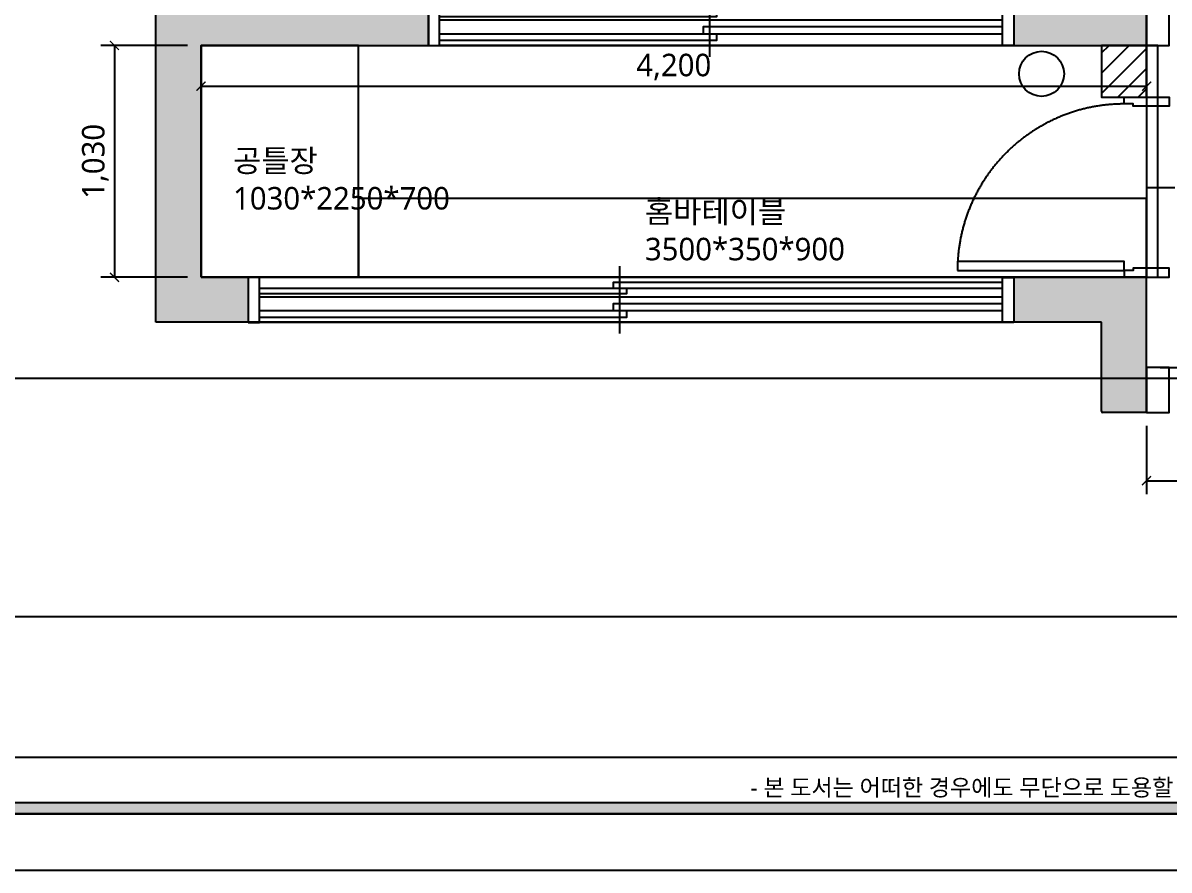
# Model space of a CAD drawing. Header units: millimetres. Extents: x 0 to 460473, y -68369 to 85219.
# Drawn here: x 254290 to 259381, y 7147 to 10911 of the extents above; entities that cross this region are included whole.
import ezdxf
from ezdxf.enums import TextEntityAlignment as Align

# ---------------------------------------------------------------- set-up
doc = ezdxf.new("R2010")
doc.units = ezdxf.units.MM
doc.header["$LTSCALE"] = 50
doc.linetypes.add('CENTER2', pattern=[28.575, 19.05, -3.175, 3.175, -3.175])
doc.linetypes.add('HIDDEN2', pattern=[0.1875, 0.125, -0.0625])
doc.layers.add('00', color=7, linetype='Continuous', lineweight=0)
for name, color, linetype in [('DIM', 7, 'Continuous'), ('FORM(YOURNAME)-11', 1, 'Continuous'), ('fur', 6, 'Continuous'), ('ha', 8, 'Continuous'), ('hid', 8, 'HIDDEN2'), ('text', 7, 'Continuous'), ('wall', 2, 'Continuous'), ('wall2', 3, 'Continuous'), ('win', 4, 'Continuous'), ('설비', 140, 'Continuous')]:
    doc.layers.add(name, color=color, linetype=linetype)
doc.styles.add('N 맑은고딕', font='malgun.ttf')
doc.styles.add('NEW 맑은고딕', font='malgun.ttf')
doc.styles.add('맑은 고딕', font='malgun.ttf')
doc.dimstyles.new('DH IN40', dxfattribs={"dimscale": 40, "dimtxt": 2.5, "dimasz": 1, "dimexe": 1.5, "dimexo": 1.5, "dimtad": 1, "dimdec": 7, "dimlunit": 6, "dimtxsty": '맑은 고딕', "dimblk": 'ARCHTICK', "dimcen": 2.5, "dimclrd": 256, "dimclre": 256, "dimclrt": 256, "dimadec": 0, "dimazin": 0, "dimtfac": 1, "dimtdec": 7, "dimtix": 1, "dimtmove": 0, "dimatfit": 3, "dimldrblk": 'ARCHTICK', "dimfxl": 1, "dimtfillclr": 1, "dimlwd": -1, "dimlwe": -1, "dimarcsym": 0})

# ---------------------------------------------------------------- blocks, each defined once
blk = doc.blocks.new('FORM-PLAN')
at = {"layer": 'hid'}
h = blk.add_hatch(color=256, dxfattribs=at)
h.dxf.hatch_style = 1
h.paths.add_polyline_path([(-71444, 55115), (10556, 55115), (10556, 54915), (-71444, 54915)])
h.paths.add_polyline_path([(-71444, -2085), (10556, -2085), (10556, -2285), (-71444, -2285)])
at = {"layer": 'Defpoints', "color": 158}
blk.add_line((1346, -1285), (-71444, -1285), dxfattribs=at)
blk.add_lwpolyline([(-69444, 53115), (-64, 53115), (-64, 1215), (-69444, 1215)], close=True, dxfattribs=at)
at = {"layer": 'FORM(YOURNAME)-11', "color": 250}
blk.add_lwpolyline([(-72444, -3285), (11556, -3285), (11556, 56115), (-72444, 56115)], close=True, dxfattribs=at)
at = {"layer": 'hid', "color": 158}
blk.add_lwpolyline([(-71444, -2285), (10556, -2285), (10556, 55115), (-71444, 55115)], close=True, dxfattribs=at)
at = {"layer": 'hid'}
blk.add_lwpolyline([(-71444, -2085), (10556, -2085), (10556, -2285), (-71444, -2285)], close=True, dxfattribs=at)
at = {"layer": '00', "style": 'NEW 맑은고딕'}
for tag, p in [('1', (9905, 18188)), ('2', (9905, 17544)), ('3', (9905, 16257)), ('4', (9905, 14326)), ('5', (9905, 12009)), ('6', (9905, 9757)), ('7', (9905, 7504)), ('8', (9905, 5252)), ('9', (9905, 2999)), ('10', (5655, 811)), ('11', (9905, 747)), ('12', (5655, -1441)), ('13', (9905, -1441))]:
    blk.add_attdef(tag, text='', height=520, dxfattribs=at).set_placement(p, align=Align.MIDDLE_RIGHT)
at = {"layer": 'text', "insert": (-48464, -1667), "char_height": 300, "width": 36067.07, "attachment_point": 1, "style": 'NEW 맑은고딕'}
blk.add_mtext("- 본 도서는 어떠한 경우에도 무단으로 도용할 수 없으며 도용시 '지적재산권' 보호에 관한 법률에 의거, 법적 분쟁이 발생합니다.  또한 본 도서에 관한 모든 저작권은 당사에 있습니다. -", dxfattribs=at)
blk = doc.blocks.new('2600')
at = {"layer": 'win'}
for p, q in [((8549.2, -153771), (8549.2, -153471)), ((7239.2, -153521), (9759.2, -153521)), ((7249.2, -153608.5), (9749.2, -153608.5)), ((7249.2, -153608.5), (9749.2, -153608.5)), ((7249.2, -153721), (9749.2, -153721))]:
    blk.add_line(p, q, dxfattribs=at)
for points in [[(7199.2, -153721), (7249.2, -153721), (7249.2, -153521), (7199.2, -153521)], [(9799.2, -153721), (9749.2, -153721), (9749.2, -153521), (9799.2, -153521)]]:
    blk.add_lwpolyline(points, close=True, dxfattribs=at)
for points in [[(7249.2, -153543.5), (8579.2, -153543.5), (8579.2, -153568.5), (7249.2, -153568.5)], [(9749.2, -153568.5), (8519.2, -153568.5), (8519.2, -153593.5), (9749.2, -153593.5)], [(7249.2, -153638.5), (8579.2, -153638.5), (8579.2, -153668.5), (7249.2, -153668.5)], [(9749.2, -153668.5), (8519.2, -153668.5), (8519.2, -153698.5), (9749.2, -153698.5)]]:
    blk.add_lwpolyline(points, dxfattribs=at)
blk = doc.blocks.new('*U347')
at = {"layer": 'win', "linetype": 'Continuous', "transparency": 33554687}
for points in [[(30, 940), (30, 200), (70, 200), (70, 940)], [(0, 200), (0, 0), (40, 0), (40, 160), (30, 160), (30, 200)], [(800, 200), (800, 0), (760, 0), (760, 160), (770, 160), (770, 200)]]:
    blk.add_lwpolyline(points, close=True, dxfattribs=at)
at = {"layer": 'win', "linetype": 'CENTER2', "ltscale": 20, "transparency": 33554687}
blk.add_arc((30, 200), 740, 0, 90, dxfattribs=at)
blk = doc.blocks.new('EWEDSF')
at = {"layer": 'ha', "transparency": 33554559}
h = blk.add_hatch(color=256, dxfattribs=at)
h.dxf.hatch_style = 1
h.paths.add_polyline_path([(221644, 39079.7), (221234, 39079.7), (221234, 28399.7), (221644, 28399.7), (221644, 28599.7), (221434, 28599.7), (221434, 29629.7), (222444, 29629.7), (222444, 29829.7), (221434, 29829.7), (221434, 34179.7), (222174, 34179.7), (222174, 34379.7), (221434, 34379.7), (221434, 36479.7), (222874, 36479.7), (222874, 34379.7), (222874, 34179.7), (224134, 34179.7), (224134, 34379.7), (223224, 34379.7), (223224, 37426.7), (223974, 37426.7), (223974, 37626.7), (222874, 37626.7), (222874, 36679.7), (222054, 36679.7), (222054, 37854.7), (221434, 37854.7), (221434, 38879.7), (221644, 38879.7)])
h.paths.add_polyline_path([(221434, 37754.7), (221954, 37754.7), (221954, 37454.7), (221954, 36679.7), (221434, 36679.7), (221434, 37454.7)], flags=16)
h.paths.add_polyline_path([(224484, 39079.2), (224244, 39079.2), (224244, 38879.7), (224484, 38879.7)])
h.paths.add_polyline_path([(226084, 37626.7), (225174, 37626.7), (225174, 37426.7), (226084, 37426.7)])
h = blk.add_hatch(color=256, dxfattribs=at)
h.dxf.hatch_style = 1
h.paths.add_polyline_path([(225634, 33319.7), (225384, 33319.7), (225384, 33119.7), (225434, 33119.7), (225434, 29829.7), (225044, 29829.7), (225044, 29629.7), (225634, 29629.7)])
h = blk.add_hatch(dxfattribs=at)
h.set_pattern_fill('ANSI31', color=256, scale=20)
h.paths.add_polyline_path([(225634, 29629.7), (225434, 29629.7), (225434, 29399.7), (225634, 29399.7)])
h = blk.add_hatch(color=256, dxfattribs=at)
h.dxf.hatch_style = 1
h.paths.add_polyline_path([(225634, 28599.7), (225044, 28599.7), (225044, 28399.7), (225434, 28399.7), (225434, 28004.7, 0.414214), (225439, 27999.7), (225634, 27999.7), (225634, 28199.2)])
at = {"layer": 'ha'}
blk.add_line((225434, 29629.7), (225634, 29629.7), dxfattribs=at)
at = {"layer": 'wall', "color": 2}
for p, q in [((221234, 28399.7), (221234, 39079.7)), ((225634, 29629.7), (225634, 33319.7)), ((222444, 29629.7), (222444, 29829.7)), ((221434, 28599.7), (221434, 29629.7)), ((221434, 29629.7), (225634, 29629.7)), ((225634, 28599.7), (221434, 28599.7)), ((225634, 27999.7), (225634, 28599.7)), ((225434, 28399.7), (221234, 28399.7)), ((225434, 28004.7), (225434, 28399.7)), ((225634, 27999.7), (225439, 27999.7))]:
    blk.add_line(p, q, dxfattribs=at)
blk.add_arc((225439, 28004.7), 5, 180, 270, dxfattribs=at)
at = {"layer": 'wall2'}
blk.add_lwpolyline([(225634, 29629.7), (225434, 29629.7), (225434, 29399.7), (225634, 29399.7)], close=True, dxfattribs=at)
at = {"layer": 'win'}
for p, q in [((223294, 28349.2), (223294, 28649.2)), ((225004, 28599.2), (221684, 28599.2)), ((224994, 28511.7), (221694, 28511.7)), ((224994, 28511.7), (221694, 28511.7)), ((224994, 28399.2), (221694, 28399.2))]:
    blk.add_line(p, q, dxfattribs=at)
for points in [[(221644, 28399.2), (221694, 28399.2), (221694, 28599.2), (221644, 28599.2)], [(225044, 28399.2), (224994, 28399.2), (224994, 28599.2), (225044, 28599.2)]]:
    blk.add_lwpolyline(points, close=True, dxfattribs=at)
for points in [[(224994, 28576.7), (223264, 28576.7), (223264, 28551.7), (224994, 28551.7)], [(221694, 28551.7), (223324, 28551.7), (223324, 28526.7), (221694, 28526.7)], [(224994, 28481.7), (223264, 28481.7), (223264, 28451.7), (224994, 28451.7)], [(221694, 28451.7), (223324, 28451.7), (223324, 28421.7), (221694, 28421.7)]]:
    blk.add_lwpolyline(points, dxfattribs=at)
at = {"layer": 'win', "ltscale": 10}
blk.add_lwpolyline([(225734, 28199.2), (225634, 28199.2), (225634, 27999.7), (225734, 27999.7)], close=True, dxfattribs=at)
at = {"layer": '설비', "ltscale": 10}
blk.add_circle((225167.5, 29503.5), 100, dxfattribs=at)
at = {"layer": 'fur', "xscale": -1}
blk.add_blockref('2600', (232243.2, 183350.2), dxfattribs=at)
at = {"layer": 'win', "linetype": 'Continuous', "rotation": 90.00000000000001}
blk.add_blockref('*U347', (225734, 28599.7), dxfattribs=at)
blk = doc.blocks.new('_ArchTick')
at = {"color": 0, "linetype": 'ByBlock', "const_width": 0.15}
blk.add_lwpolyline([(-0.5, -0.5), (0.5, 0.5)], dxfattribs=at)
blk = doc.blocks.new('*D285')
at = {"layer": 'Defpoints', "color": 0, "transparency": 16777216}
for p in [(255081.3, 10810.8), (259281.3, 10810.8), (259281.3, 10629.8)]:
    blk.add_point(p, dxfattribs=at)
at = {"layer": 'DIM', "transparency": 16777216}
for p, q in [((255081.3, 10750.8), (255081.3, 10569.8)), ((259281.3, 10750.8), (259281.3, 10569.8)), ((255081.3, 10629.8), (259281.3, 10629.8))]:
    blk.add_line(p, q, dxfattribs=at)
at = {"layer": 'DIM', "transparency": 16777216, "xscale": 40, "yscale": 40, "zscale": 40, "rotation": 180}
blk.add_blockref('_ArchTick', (255081.3, 10629.8), dxfattribs=at)
at = {"layer": 'DIM', "transparency": 16777216, "xscale": 40, "yscale": 40, "zscale": 40}
blk.add_blockref('_ArchTick', (259281.3, 10629.8), dxfattribs=at)
at = {"layer": 'DIM', "transparency": 16777216, "insert": (257181.3, 10714.8), "char_height": 100, "attachment_point": 5, "style": '맑은 고딕'}
blk.add_mtext('4,200', dxfattribs=at)
blk = doc.blocks.new('*D286')
at = {"layer": 'Defpoints', "color": 0, "transparency": 16777216}
for p in [(255081.3, 10810.8), (254696.9, 9780.8), (255081.3, 9780.8)]:
    blk.add_point(p, dxfattribs=at)
at = {"layer": 'DIM', "transparency": 16777216}
for p, q in [((255021.3, 10810.8), (254636.9, 10810.8)), ((254696.9, 10810.8), (254696.9, 9780.8)), ((255021.3, 9780.8), (254636.9, 9780.8))]:
    blk.add_line(p, q, dxfattribs=at)
at = {"layer": 'DIM', "transparency": 16777216, "xscale": 40, "yscale": 40, "zscale": 40}
for p, rotation in [((254696.9, 10810.8), 90), ((254696.9, 9780.8), 270)]:
    blk.add_blockref('_ArchTick', p, dxfattribs=dict(at, rotation=rotation))
at = {"layer": 'DIM', "transparency": 16777216, "insert": (254611.6, 10295.8), "char_height": 100, "attachment_point": 5, "rotation": 90, "style": '맑은 고딕'}
blk.add_mtext('1,030', dxfattribs=at)
blk = doc.blocks.new('*D305')
at = {"layer": 'Defpoints', "color": 0, "transparency": 16777216}
for p in [(259281.3, 14500.8), (259281.3, 9380.3), (259492, 9380.3)]:
    blk.add_point(p, dxfattribs=at)
at = {"layer": 'DIM', "transparency": 16777216}
for p, q in [((259341.3, 14500.8), (259552, 14500.8)), ((259492, 14500.8), (259492, 9380.3)), ((259341.3, 9380.3), (259552, 9380.3))]:
    blk.add_line(p, q, dxfattribs=at)
at = {"layer": 'DIM', "transparency": 16777216, "xscale": 40, "yscale": 40, "zscale": 40}
for p, rotation in [((259492, 14500.8), 90), ((259492, 9380.3), 270)]:
    blk.add_blockref('_ArchTick', p, dxfattribs=dict(at, rotation=rotation))
at = {"layer": 'DIM', "transparency": 16777216, "insert": (259415.1, 11940.6), "char_height": 100, "attachment_point": 5, "rotation": 90, "style": '맑은 고딕'}
blk.add_mtext('5120', dxfattribs=at)
blk = doc.blocks.new('*D306')
at = {"layer": 'Defpoints', "color": 0, "transparency": 16777216}
for p in [(259281.3, 9180.8), (263061.3, 9180.8), (263061.3, 8877.2)]:
    blk.add_point(p, dxfattribs=at)
at = {"layer": 'DIM', "transparency": 16777216}
for p, q in [((259281.3, 9120.8), (259281.3, 8817.2)), ((263061.3, 9120.8), (263061.3, 8817.2)), ((259281.3, 8877.2), (263061.3, 8877.2))]:
    blk.add_line(p, q, dxfattribs=at)
at = {"layer": 'DIM', "transparency": 16777216, "xscale": 40, "yscale": 40, "zscale": 40, "rotation": 180}
blk.add_blockref('_ArchTick', (259281.3, 8877.2), dxfattribs=at)
at = {"layer": 'DIM', "transparency": 16777216, "xscale": 40, "yscale": 40, "zscale": 40}
blk.add_blockref('_ArchTick', (263061.3, 8877.2), dxfattribs=at)
at = {"layer": 'DIM', "transparency": 16777216, "insert": (261171.3, 8962.2), "char_height": 100, "attachment_point": 5, "style": '맑은 고딕'}
blk.add_mtext('3,780', dxfattribs=at)
blk = doc.blocks.new('*D309')
at = {"layer": 'Defpoints', "color": 0, "transparency": 16777216}
for p in [(263081.3, 11010.8), (0, 9332.8), (262889.9, 9332.8)]:
    blk.add_point(p, dxfattribs=at)
at = {"layer": 'DIM', "transparency": 16777216}
for p, q in [((263021.3, 11010.8), (262829.9, 11010.8)), ((262889.9, 11010.8), (262889.9, 9332.8)), ((60, 9332.8), (262949.9, 9332.8))]:
    blk.add_line(p, q, dxfattribs=at)
at = {"layer": 'DIM', "transparency": 16777216, "xscale": 40, "yscale": 40, "zscale": 40}
for p, rotation in [((262889.9, 11010.8), 90), ((262889.9, 9332.8), 270)]:
    blk.add_blockref('_ArchTick', p, dxfattribs=dict(at, rotation=rotation))
at = {"layer": 'DIM', "transparency": 16777216, "insert": (262812.9, 10171.8), "char_height": 100, "attachment_point": 5, "rotation": 90, "style": '맑은 고딕'}
blk.add_mtext('1680', dxfattribs=at)

msp = doc.modelspace()

# ---------------------------------------------------------------- linework, layer by layer
at = {"layer": 'fur'}
for points in [[(255081.33848351, 9780.82911102), (255781.33848351, 9780.82911102), (255781.33848351, 10810.82911102), (255081.33848351, 10810.82911102)], [(259281.33848351, 9780.82911102), (259331.33848351, 9780.82911102), (259331.33848351, 10810.82911102), (259281.33848351, 10810.82911102)], [(255781.33848351, 9780.82911102), (259281.33848351, 9780.82911102), (259281.33848351, 10130.82911102), (255781.33848351, 10130.82911102)]]:
    msp.add_lwpolyline(points, close=True, dxfattribs=at)
at = {"layer": 'hid', "ltscale": 20}
msp.add_line((259281.33848351, 10180.3295864), (263081.33845055, 10180.3295864), dxfattribs=at)
at = {"layer": 'wall2'}
msp.add_lwpolyline([(259381.33848351, 14500.82911102), (259281.33848351, 14500.82911102), (259281.33848351, 10810.82911102), (259381.33848351, 10810.82911102)], close=True, dxfattribs=at)

# ---------------------------------------------------------------- block references
at = {"xscale": 0.2500000000000001, "yscale": 0.2500000000000001, "zscale": 0.2500000000000001}
msp.add_blockref('FORM-PLAN', (269638.3424709, 7968.49376636), dxfattribs=at)
at = {"layer": 'ha'}
msp.add_blockref('EWEDSF', (33647.33979909, -18818.86598799), dxfattribs=at)

# ---------------------------------------------------------------- texts
at = {"layer": 'text', "char_height": 100, "attachment_point": 1, "style": 'N 맑은고딕'}
for s, insert in [('공틀장\\P1030*2250*700', (255223.61903472, 10348.5152333)), ('홈바테이블\\P3500*350*900', (257053.00265318, 10122.94167454))]:
    msp.add_mtext_dynamic_manual_height_columns(s, width=2503.2681092748, gutter_width=500, heights=[0], dxfattribs=dict(at, insert=insert))

# ---------------------------------------------------------------- dimensions: what is measured, and where the dimension line sits
at = {"layer": 'DIM'}
for base, p1, p2, text, picture, middle in [((259492.04788645, 9380.3295864), (259281.33848351, 14500.82911102), (259281.33848351, 9380.3295864), '5120', '*D305', (259415.11174514, 11940.57934871)), ((262889.86648756, 9332.8295864), (263081.33845055, 11010.82911102), (0, 9332.8295864), '1680', '*D309', (262812.93034626, 10171.82934871))]:
    dim = msp.add_linear_dim(base=base, p1=p1, p2=p2, angle=90, text=text, dimstyle='DH IN40', dxfattribs=at)
    dim.commit()
    dim.dimension.update_dxf_attribs({"geometry": picture, "text_midpoint": middle})
dim = msp.add_linear_dim(base=(254696.8903533528, 9780.8291110168), p1=(255081.3384835086, 10810.8291110168), p2=(255081.3384835086, 9780.8291110168), angle=90, dimstyle='DH IN40', dxfattribs=at)
dim.commit()
dim.dimension.update_dxf_attribs({"geometry": '*D286', "text_midpoint": (254611.5642663962, 10295.8291110167)})
for base, p1, p2, picture, middle in [((259281.3384835086, 10629.7935858046), (255081.3384835086, 10810.8291110168), (259281.3384835086, 10810.8291110168), '*D285', (257181.3384835086, 10714.8479336307)), ((263061.3384835087, 8877.1650948824), (259281.3384835086, 9180.8291110168), (263061.3384835087, 9180.8291110168), '*D306', (261171.3384835087, 8962.2194427084))]:
    dim = msp.add_linear_dim(base=base, p1=p1, p2=p2, dimstyle='DH IN40', dxfattribs=at)
    dim.commit()
    dim.dimension.update_dxf_attribs({"geometry": picture, "text_midpoint": middle})

doc.saveas('drawing.dxf')
